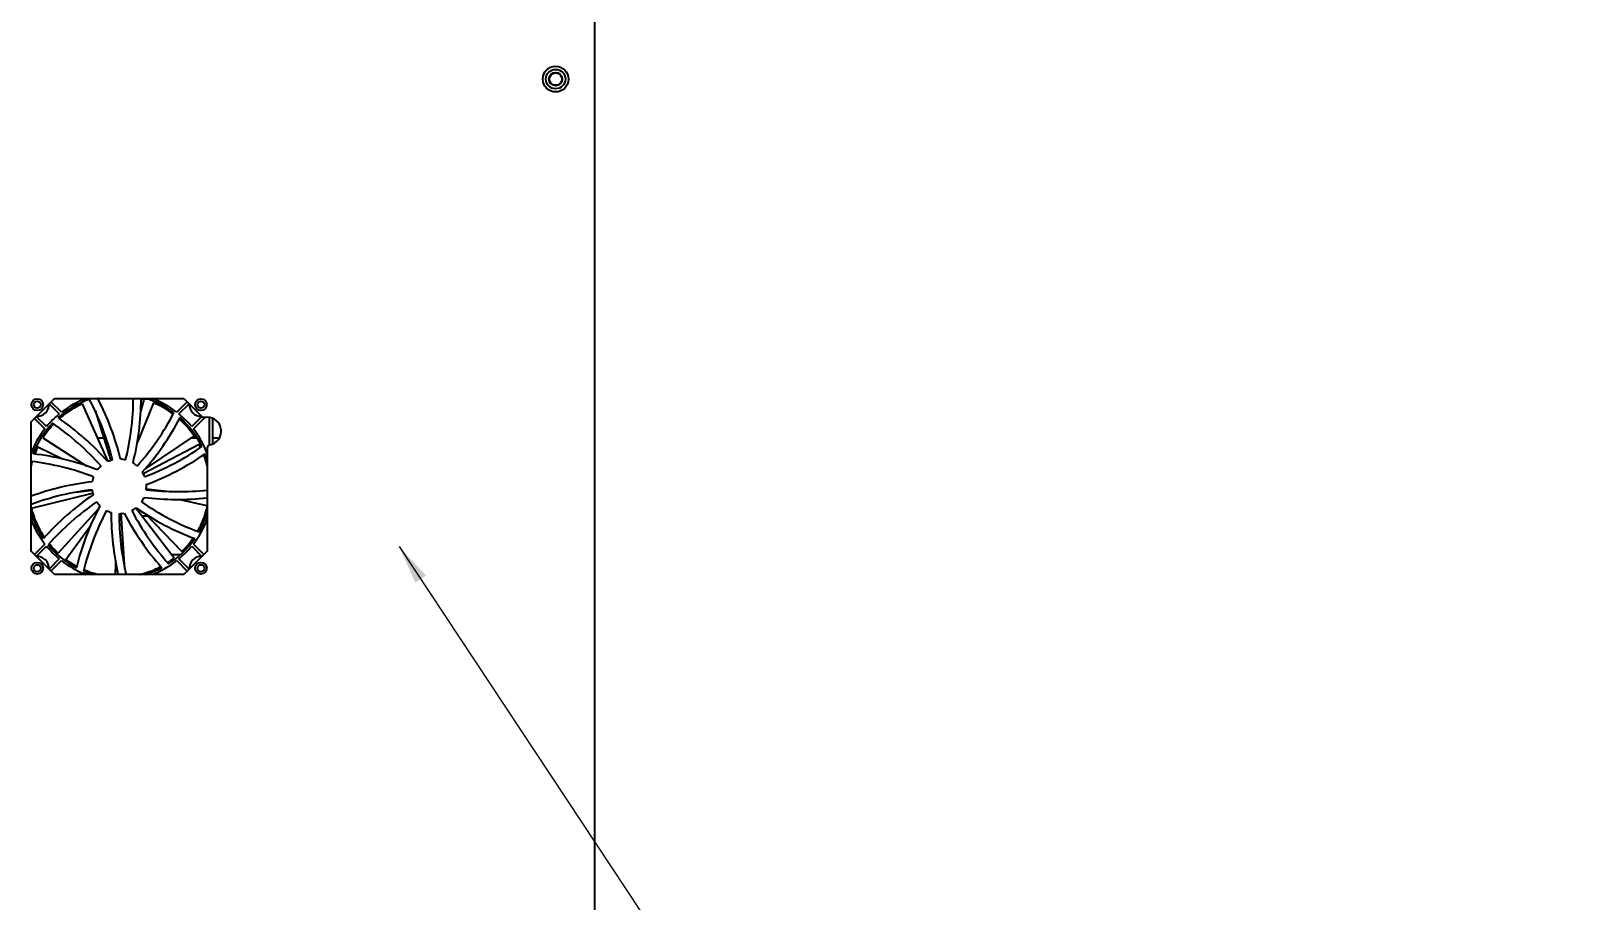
# Model space of a CAD drawing. Header units: millimetres. Extents: x 0 to 51860, y 0 to 5940.
# Drawn here: x 5793 to 6787, y 4100 to 4659 of the extents above; entities that cross this region are included whole.
import ezdxf

# ---------------------------------------------------------------- set-up
doc = ezdxf.new("R2010")
doc.units = ezdxf.units.MM
doc.header["$LTSCALE"] = 10
doc.layers.add('가시적인 것(ISO)', color=3, linetype='Continuous', lineweight=40)
doc.layers.add('기호(ISO)', color=5, linetype='Continuous', lineweight=25)
doc.styles.add('치수 텍스트_PSTEK_POSCO', font='isocp.shx')
doc.dimstyles.new('치수_PSTEK_POSCO$7', dxfattribs={"dimscale": 10, "dimtxt": 3.5, "dimasz": 2.5, "dimexe": 2, "dimexo": 2.5, "dimgap": 1, "dimtad": 1, "dimrnd": 1e-08, "dimdsep": 46, "dimtxsty": '치수 텍스트_PSTEK_POSCO', "dimcen": 0.09, "dimdle": 10, "dimclrd": 7, "dimclre": 7, "dimclrt": 2, "dimadec": 1, "dimazin": 2, "dimtfac": 1, "dimtmove": 0, "dimatfit": 3, "dimfxl": 0, "dimtolj": 1, "dimlwd": -1, "dimlwe": -1, "dimarcsym": 0})

msp = doc.modelspace()

# ---------------------------------------------------------------- linework, layer by layer
at = {"layer": '가시적인 것(ISO)'}
for p, q in [((6154.0177, 5393.6332), (6154.0177, 3851.6332)), ((5792.5177, 4407.6332), (5807.5177, 4422.6332)), ((5804.1203, 4419.2358), (5810.6571, 4412.699)), ((5811.991, 4413.7665), (5805.321, 4420.4365)), ((5807.5177, 4422.6332), (5890.5177, 4422.6332)), ((5825.399, 4419.1063), (5841.8914, 4382.1165)), ((5871.1595, 4419.7405), (5860.7375, 4394.5078)), ((5864.9752, 4421.8948), (5862.9364, 4414.7704)), ((5867.5919, 4422.1332), (5864.1174, 4422.1332)), ((5892.7144, 4420.4365), (5886.0444, 4413.7665)), ((5887.3783, 4412.699), (5893.9151, 4419.2358)), ((5890.5177, 4422.6332), (5902.5177, 4410.6332)), ((5792.5177, 4324.6332), (5792.5177, 4407.6332)), ((5794.7144, 4409.8299), (5801.3844, 4403.1599)), ((5802.4519, 4404.4938), (5795.9151, 4411.0306)), ((5833.6069, 4414.8396), (5843.7386, 4382.8179)), ((5902.1203, 4411.0306), (5895.5835, 4404.4938)), ((5896.651, 4403.1599), (5904.1243, 4410.6332)), ((5902.5177, 4410.6332), (5905.5177, 4410.6332)), ((5906.821, 4410.5383), (5906.821, 4392.6913)), ((5909.0177, 4409.9248), (5909.0177, 4393.3416)), ((5897.0847, 4398.5918), (5865.7983, 4377.4648)), ((5796.8742, 4391.5311), (5813.0795, 4383.6379)), ((5800.0697, 4397.2475), (5828.3974, 4379.2407)), ((5839.2092, 4397.1332), (5835.196, 4397.1332)), ((5861.8219, 4397.1332), (5861.1609, 4397.1332)), ((5900.4374, 4392.9662), (5864.5323, 4374.2294)), ((5899.2173, 4397.1332), (5894.9247, 4397.1332)), ((5905.5177, 4390.8165), (5905.5177, 4324.6332)), ((5913.3119, 4397.1332), (5909.0177, 4397.1332)), ((5792.748, 4352.072), (5832.0398, 4361.8906)), ((5821.5062, 4362.4831), (5831.6697, 4363.8316)), ((5879.5724, 4362.9381), (5866.4228, 4364.3131)), ((5905.5177, 4353.6669), (5887.0942, 4357.7319)), ((5809.8764, 4323.3318), (5835.6311, 4351.4948)), ((5852.7578, 4313.0511), (5850.2477, 4348.6765)), ((5884.372, 4320.1542), (5859.685, 4352.2602)), ((5889.33, 4324.4328), (5866.3925, 4348.1601)), ((5814.951, 4319.1922), (5830.539, 4340.6711)), ((5850.3564, 4347.1332), (5849.0243, 4347.1332)), ((5867.3852, 4347.1332), (5863.6272, 4347.1332)), ((5904.8747, 4347.1332), (5903.8173, 4347.1332)), ((5801.3844, 4329.1065), (5794.7144, 4322.4365)), ((5795.9151, 4321.2358), (5802.4519, 4327.7726)), ((5895.5835, 4327.7726), (5902.1203, 4321.2358)), ((5903.321, 4322.4365), (5896.651, 4329.1065)), ((5807.5177, 4309.6332), (5792.5177, 4324.6332)), ((5810.6571, 4319.5674), (5804.1203, 4313.0306)), ((5805.321, 4311.8299), (5811.991, 4318.4999)), ((5852.1179, 4322.1332), (5851.082, 4322.1332)), ((5888.3242, 4322.1332), (5882.8503, 4322.1332)), ((5886.0444, 4318.4999), (5892.7144, 4311.8299)), ((5893.9151, 4313.0306), (5887.3783, 4319.5674)), ((5905.5177, 4324.6332), (5890.5177, 4309.6332)), ((5890.5177, 4309.6332), (5807.5177, 4309.6332)), ((5846.6077, 4309.6332), (5846.9125, 4316.7802))]:
    msp.add_line(p, q, dxfattribs=at)
for centre, radius in [((6129.0177, 4627.6332), 8.25), ((6129.0177, 4627.6332), 6.25), ((6129.0177, 4627.6332), 4.25), ((6129.0177, 4627.6332), 4.2), ((6129.0177, 4627.6332), 4), ((5796.5177, 4418.6332), 3.75), ((5796.5177, 4418.6332), 2.25), ((5901.5177, 4418.6332), 3.75), ((5901.5177, 4418.6332), 2.25), ((5796.5177, 4313.6332), 3.75), ((5796.5177, 4313.6332), 2.25), ((5901.5177, 4313.6332), 3.75), ((5901.5177, 4313.6332), 2.25)]:
    msp.add_circle(centre, radius, dxfattribs=at)
for centre, radius, start, end in [((5796.5177, 4418.6332), 7.5, 266.2973049, 3.7026951), ((5849.0177, 4366.1332), 59, 108.7603706, 131.5384615), ((5849.0177, 4366.1332), 60.3316, 110.5297414, 127.8589235), ((5678.6728, 4342.1707), 171.1296, 13.8461538, 27.8058306), ((5683.5334, 4343.5811), 171.1296, 13.5274239, 27.5125504), ((5687.0489, 4424.0787), 171.1296, 346.1538462, 359.5160381), ((5692.0081, 4423.0687), 171.1296, 345.8351162, 359.8541818), ((5849.0177, 4366.1332), 59, 53.3757552, 73.2610887), ((5849.0177, 4366.1332), 60.3316, 52.1410765, 69.4702586), ((5901.5177, 4418.6332), 7.5, 176.2973049, 273.7026951), ((5849.0177, 4366.1332), 60.3316, 129.4814481, 140.5185519), ((5712.9691, 4269.2599), 171.1296, 41.2197316, 55.5018127), ((5732.53, 4492.712), 171.1296, 318.4615385, 332.4212152), ((5736.4519, 4489.5131), 171.1296, 318.1428085, 332.4248896), ((5849.0177, 4366.1332), 60.3316, 39.4814481, 50.5185519), ((5849.0177, 4366.1332), 59, 25.6834475, 48.4615385), ((5905.5177, 4401.6332), 9, 280.4756817, 90), ((5849.0177, 4366.1332), 60.3316, 142.1410765, 159.4702586), ((5849.0177, 4366.1332), 59, 136.4526783, 159.2307692), ((5709.3207, 4265.7522), 171.1296, 41.5384615, 55.4981383), ((5849.0177, 4366.1332), 60.3316, 20.5297414, 37.8589235), ((5804.6971, 4532.3477), 171.1296, 290.7692308, 304.7289075), ((5907.5177, 4390.8165), 2, 100.4756817, 180), ((5771.9715, 4212.3299), 171.1296, 69.2307692, 83.1043168), ((5773.5719, 4217.1312), 171.1296, 68.9120393, 83.1941204), ((5849.0177, 4366.1332), 17.5, 131.5384615, 142.4440111), ((5849.0177, 4366.1332), 17.5, 103.8461538, 114.7517034), ((5849.0177, 4366.1332), 17.5, 76.1538462, 87.0593957), ((5849.0177, 4366.1332), 17.5, 48.4615385, 59.367088), ((5806.6831, 4527.6926), 171.1296, 290.4505008, 304.732582), ((5849.0177, 4366.1332), 59, 16.7389113, 20.7692308), ((5851.4584, 4199.1371), 171.1296, 96.6043469, 110.1464941), ((5849.0177, 4366.1332), 17.5, 159.2307692, 170.1363188), ((5849.0177, 4366.1332), 17.5, 20.7692308, 31.6747803), ((5852.2727, 4194.142), 171.1296, 96.9230769, 110.437155), ((5928.7858, 4219.3997), 171.1296, 124.2966546, 138.5787358), ((5849.0177, 4366.1332), 17.5, 186.9230769, 197.8286265), ((5849.0177, 4366.1332), 17.5, 325.3846154, 336.2901649), ((5886.6127, 4528.8608), 171.1296, 262.7581931, 276.3425207), ((5849.0177, 4366.1332), 17.5, 353.0769231, 3.9824726), ((5887.0175, 4533.9056), 171.1296, 263.0769231, 276.2061704), ((5849.0177, 4366.1332), 59, 196.7389113, 214.6153846), ((5931.8282, 4215.3552), 171.1296, 124.6153846, 138.5750614), ((5987.8393, 4273.2773), 171.1296, 151.9889623, 166.2710435), ((5992.4128, 4271.1098), 171.1296, 152.3076923, 166.2673691), ((5849.0177, 4366.1332), 17.5, 214.6153846, 225.5209342), ((5849.0177, 4366.1332), 17.5, 242.3076923, 253.2132419), ((6015.0904, 4348.427), 171.1296, 179.68127, 193.1024168), ((5849.0177, 4366.1332), 17.5, 270, 280.9055496), ((6020.1473, 4348.6332), 171.1296, 180, 193.1733201), ((6004.2963, 4427.633), 171.1296, 207.3735777, 221.6556589), ((5849.0177, 4366.1332), 17.5, 297.6923077, 308.5978572), ((6008.6781, 4430.1656), 171.1296, 207.6923077, 221.6519845), ((5957.9297, 4492.7501), 171.1296, 235.0658854, 249.3479666), ((5960.6326, 4497.0289), 171.1296, 235.3846154, 249.3442922), ((5849.0177, 4366.1332), 59, 330.2988321, 343.2610887), ((5849.0177, 4366.1332), 60.3316, 200.5297414, 217.8589235), ((5849.0177, 4366.1332), 60.3316, 322.1410765, 339.4702586), ((5849.0177, 4366.1332), 60.3316, 219.4814481, 230.5185519), ((5849.0177, 4366.1332), 59, 219.5296014, 242.3076923), ((5849.0177, 4366.1332), 59, 302.6065245, 325.3846154), ((5849.0177, 4366.1332), 60.3316, 309.4814481, 320.5185519), ((5796.5177, 4313.6332), 7.5, 356.2973049, 93.7026951), ((5849.0177, 4366.1332), 60.3316, 232.1410765, 249.4702586), ((5849.0177, 4366.1332), 60.3316, 290.5297414, 307.8589235), ((5901.5177, 4313.6332), 7.5, 86.2973049, 183.7026951), ((5849.0177, 4366.1332), 59, 247.2219091, 253.2610887), ((5849.0177, 4366.1332), 59, 286.7389113, 297.6923077)]:
    msp.add_arc(centre, radius, start, end, dxfattribs=at)
for points, knots in [([(5825.399, 4419.1063), (5822.5717, 4417.8458), (5819.8238, 4416.3447), (5814.8957, 4413.1182), (5812.7163, 4411.4433), (5810.7409, 4409.709)], [0, 0, 0, 0, 0.93488435, 0.93488435, 1.78840353, 1.78840353, 1.78840353, 1.78840353]), ([(5883.7437, 4412.5886), (5881.393, 4414.3455), (5879.0589, 4415.8092), (5874.7745, 4418.1557), (5872.8288, 4419.051), (5871.1595, 4419.7405)], [2.00178331, 2.00178331, 2.00178331, 2.00178331, 2.97764033, 2.97764033, 3.91945443, 3.91945443, 3.91945443, 3.91945443]), ([(5897.0847, 4398.5918), (5895.3524, 4401.1572), (5893.3969, 4403.6027), (5890.112, 4407.0992), (5888.8969, 4408.2793), (5887.6616, 4409.383)], [0, 0, 0, 0, 0.93488435, 0.93488435, 1.45659757, 1.45659757, 1.45659757, 1.45659757]), ([(5807.087, 4406.2051), (5805.8589, 4404.9197), (5804.7493, 4403.6408), (5802.2581, 4400.5323), (5801.0386, 4398.7716), (5800.0697, 4397.2475)], [2.35563398, 2.35563398, 2.35563398, 2.35563398, 2.97764033, 2.97764033, 3.91945443, 3.91945443, 3.91945443, 3.91945443]), ([(5792.748, 4352.072), (5793.4985, 4349.0688), (5794.4996, 4346.1019), (5797.0448, 4340.1672), (5798.6118, 4337.2738), (5800.5755, 4334.2329), (5800.8596, 4333.806), (5801.1457, 4333.3879)], [0, 0, 0, 0, 0.93488435, 0.93488435, 1.96062079, 1.96062079, 2.13210846, 2.13210846, 2.13210846, 2.13210846]), ([(5899.3197, 4337.2604), (5899.7818, 4338.0649), (5900.2181, 4338.8692), (5902.0316, 4342.406), (5903.122, 4345.0752), (5904.6357, 4349.5449), (5905.1407, 4351.4028), (5905.5177, 4353.0278)], [1.66305141, 1.66305141, 1.66305141, 1.66305141, 1.96062079, 1.96062079, 2.97764033, 2.97764033, 3.81316873, 3.81316873, 3.81316873, 3.81316873]), ([(5804.1836, 4329.3383), (5804.6037, 4328.8261), (5805.0227, 4328.3332), (5807.0215, 4326.0573), (5808.5437, 4324.5506), (5809.8764, 4323.3318)], [2.7303691, 2.7303691, 2.7303691, 2.7303691, 2.97764033, 2.97764033, 3.91945443, 3.91945443, 3.91945443, 3.91945443]), ([(5889.33, 4324.4328), (5891.5556, 4326.5843), (5893.6244, 4328.9347), (5895.8604, 4331.9251), (5896.2412, 4332.4531), (5896.6106, 4332.9838)], [0, 0, 0, 0, 0.93488435, 0.93488435, 1.13367657, 1.13367657, 1.13367657, 1.13367657]), ([(5826.4187, 4312.7179), (5828.2666, 4311.9364), (5830.1106, 4311.2688), (5833.2802, 4310.2909), (5834.6162, 4309.9344), (5835.9126, 4309.6337)], [1.33484723, 1.33484723, 1.33484723, 1.33484723, 1.96062079, 1.96062079, 2.43196221, 2.43196221, 2.43196221, 2.43196221]), ([(5862.123, 4309.6332), (5862.1738, 4309.645), (5862.2246, 4309.6568), (5865.5643, 4310.441), (5868.6858, 4311.4817), (5873.0271, 4313.3114), (5874.4331, 4313.9776), (5875.7538, 4314.6636)], [0.91906384, 0.91906384, 0.91906384, 0.91906384, 0.93488435, 0.93488435, 1.96062079, 1.96062079, 2.49305989, 2.49305989, 2.49305989, 2.49305989])]:
    msp.add_open_spline(points, degree=3, knots=knots, dxfattribs=at)
for points in [[(5835.9124, 4422.6331), (5835.7315, 4422.5912), (5835.5527, 4422.5488), (5835.376, 4422.506)], [(5864.9752, 4421.8948), (5864.3658, 4422.0692), (5863.7526, 4422.2337), (5863.1363, 4422.3882)], [(5796.8742, 4391.5311), (5796.1434, 4390.0307), (5795.4751, 4388.4915), (5794.875, 4386.9294)], [(5901.3549, 4391.1294), (5901.0427, 4391.7831), (5900.735, 4392.396), (5900.4374, 4392.9662)], [(5793.2672, 4382.1292), (5792.99, 4381.1624), (5792.7408, 4380.1976), (5792.5184, 4379.2382)], [(5905.5177, 4379.2385), (5904.9087, 4381.8634), (5904.1504, 4384.2921), (5903.3352, 4386.4705)], [(5814.951, 4319.1922), (5817.1415, 4317.6024), (5819.461, 4316.1571), (5821.8466, 4314.8915)], [(5880.1403, 4317.1905), (5881.7652, 4318.2239), (5883.1786, 4319.2365), (5884.372, 4320.1542)]]:
    msp.add_open_spline(points, degree=3, dxfattribs=at)

# ---------------------------------------------------------------- leaders
at = {"layer": '기호(ISO)', "color": 7, "annotation_type": 0, "has_hookline": 1, "hookline_direction": 0, "text_width": 1096.8392}
msp.add_leader([(6028.683, 4327.4923), (6292.7879, 3928.3081), (6317.7879, 3928.3081)], dimstyle='치수_PSTEK_POSCO$7', override={"dimtad": 0}, dxfattribs=at)

doc.saveas('drawing.dxf')
